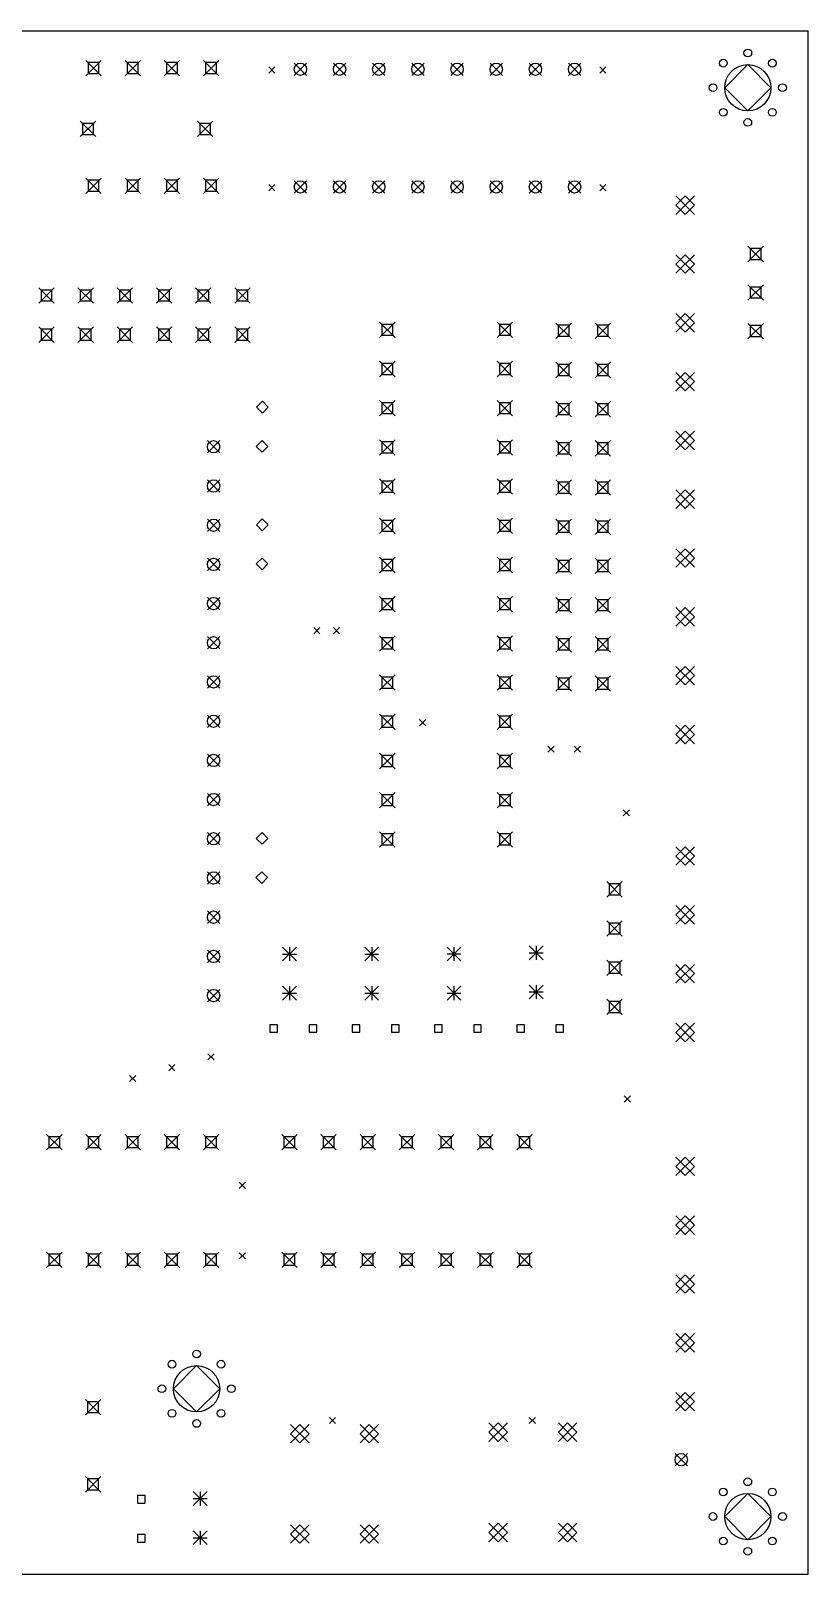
# Model space of a CAD drawing. Extents: x 97 to 200, y -195 to -40.
# Drawn here: x 149.6 to 200, y -139.8 to -39.8 of the extents above; entities that cross this region are included whole.
import ezdxf

# ---------------------------------------------------------------- set-up
doc = ezdxf.new("R2010")
doc.units = 0
doc.layers.add('BLACK', color=7, linetype='CONTINUOUS')

msp = doc.modelspace()

# ---------------------------------------------------------------- linework, layer by layer
at = {"layer": 'BLACK', "linetype": 'CONTINUOUS'}
for p, q in [((100, -39.75), (200, -39.75)), ((200, -139.75), (200, -39.75)), ((153.17, -41.664), (154.17, -42.664)), ((154.17, -41.664), (153.17, -42.664)), ((154.024, -41.8104), (153.316, -41.8104)), ((153.316, -41.8104), (153.316, -42.5176)), ((154.024, -42.5176), (154.024, -41.8104)), ((155.71, -41.664), (156.71, -42.664)), ((156.71, -41.664), (155.71, -42.664)), ((156.564, -41.8104), (155.856, -41.8104)), ((155.856, -41.8104), (155.856, -42.5176)), ((156.564, -42.5176), (156.564, -41.8104)), ((158.25, -41.664), (159.25, -42.664)), ((159.25, -41.664), (158.25, -42.664)), ((159.104, -41.8104), (158.396, -41.8104)), ((158.396, -41.8104), (158.396, -42.5176)), ((159.104, -42.5176), (159.104, -41.8104)), ((160.79, -41.664), (161.79, -42.664)), ((161.79, -41.664), (160.79, -42.664)), ((161.644, -41.8104), (160.936, -41.8104)), ((160.936, -41.8104), (160.936, -42.5176)), ((161.644, -42.5176), (161.644, -41.8104)), ((166.68, -41.84), (167.48, -42.64)), ((167.48, -41.84), (166.68, -42.64)), ((169.22, -41.84), (170.02, -42.64)), ((170.02, -41.84), (169.22, -42.64)), ((171.76, -41.84), (172.56, -42.64)), ((172.56, -41.84), (171.76, -42.64)), ((174.3, -41.84), (175.1, -42.64)), ((175.1, -41.84), (174.3, -42.64)), ((176.84, -41.84), (177.64, -42.64)), ((177.64, -41.84), (176.84, -42.64)), ((179.38, -41.84), (180.18, -42.64)), ((180.18, -41.84), (179.38, -42.64)), ((181.92, -41.84), (182.72, -42.64)), ((182.72, -41.84), (181.92, -42.64)), ((184.46, -41.84), (185.26, -42.64)), ((185.26, -41.84), (184.46, -42.64)), ((196.088, -41.934), (194.588, -43.434)), ((197.588, -43.434), (196.088, -41.934)), ((153.316, -42.5176), (154.024, -42.5176)), ((155.856, -42.5176), (156.564, -42.5176)), ((158.396, -42.5176), (159.104, -42.5176)), ((160.936, -42.5176), (161.644, -42.5176)), ((165.027, -42.091), (165.427, -42.491)), ((165.427, -42.091), (165.027, -42.491)), ((186.49, -42.091), (186.89, -42.491)), ((186.89, -42.091), (186.49, -42.491)), ((194.588, -43.434), (196.088, -44.934)), ((196.088, -44.934), (197.588, -43.434)), ((152.809, -45.601), (153.809, -46.601)), ((153.809, -45.601), (152.809, -46.601)), ((153.663, -45.7474), (152.955, -45.7474)), ((152.955, -45.7474), (152.955, -46.4546)), ((153.663, -46.4546), (153.663, -45.7474)), ((160.409, -45.601), (161.409, -46.601)), ((161.409, -45.601), (160.409, -46.601)), ((161.263, -45.7474), (160.555, -45.7474)), ((160.555, -45.7474), (160.555, -46.4546)), ((161.263, -46.4546), (161.263, -45.7474)), ((152.955, -46.4546), (153.663, -46.4546)), ((160.555, -46.4546), (161.263, -46.4546)), ((153.17, -49.284), (154.17, -50.284)), ((154.17, -49.284), (153.17, -50.284)), ((154.024, -49.4304), (153.316, -49.4304)), ((153.316, -49.4304), (153.316, -50.1376)), ((154.024, -50.1376), (154.024, -49.4304)), ((155.71, -49.284), (156.71, -50.284)), ((156.71, -49.284), (155.71, -50.284)), ((156.564, -49.4304), (155.856, -49.4304)), ((155.856, -49.4304), (155.856, -50.1376)), ((156.564, -50.1376), (156.564, -49.4304)), ((158.25, -49.284), (159.25, -50.284)), ((159.25, -49.284), (158.25, -50.284)), ((159.104, -49.4304), (158.396, -49.4304)), ((158.396, -49.4304), (158.396, -50.1376)), ((159.104, -50.1376), (159.104, -49.4304)), ((160.79, -49.284), (161.79, -50.284)), ((161.79, -49.284), (160.79, -50.284)), ((161.644, -49.4304), (160.936, -49.4304)), ((160.936, -49.4304), (160.936, -50.1376)), ((161.644, -50.1376), (161.644, -49.4304)), ((165.027, -49.711), (165.427, -50.111)), ((165.427, -49.711), (165.027, -50.111)), ((166.68, -49.46), (167.48, -50.26)), ((167.48, -49.46), (166.68, -50.26)), ((169.22, -49.46), (170.02, -50.26)), ((170.02, -49.46), (169.22, -50.26)), ((171.76, -49.46), (172.56, -50.26)), ((172.56, -49.46), (171.76, -50.26)), ((174.3, -49.46), (175.1, -50.26)), ((175.1, -49.46), (174.3, -50.26)), ((176.84, -49.46), (177.64, -50.26)), ((177.64, -49.46), (176.84, -50.26)), ((179.38, -49.46), (180.18, -50.26)), ((180.18, -49.46), (179.38, -50.26)), ((181.92, -49.46), (182.72, -50.26)), ((182.72, -49.46), (181.92, -50.26)), ((184.46, -49.46), (185.26, -50.26)), ((185.26, -49.46), (184.46, -50.26)), ((186.49, -49.711), (186.89, -50.111)), ((186.89, -49.711), (186.49, -50.111)), ((153.316, -50.1376), (154.024, -50.1376)), ((155.856, -50.1376), (156.564, -50.1376)), ((158.396, -50.1376), (159.104, -50.1376)), ((160.936, -50.1376), (161.644, -50.1376)), ((191.424, -50.45), (192.624, -51.65)), ((192.624, -50.45), (191.424, -51.65)), ((192.024, -50.45), (191.424, -51.05)), ((192.624, -51.05), (192.024, -50.45)), ((191.424, -51.05), (192.024, -51.65)), ((192.024, -51.65), (192.624, -51.05)), ((196.096, -53.7055), (197.096, -54.7055)), ((197.096, -53.7055), (196.096, -54.7055)), ((196.95, -53.8519), (196.242, -53.8519)), ((196.242, -53.8519), (196.242, -54.5591)), ((196.95, -54.5591), (196.95, -53.8519)), ((191.424, -54.26), (192.624, -55.46)), ((192.624, -54.26), (191.424, -55.46)), ((192.024, -54.26), (191.424, -54.86)), ((191.424, -54.86), (192.024, -55.46)), ((192.624, -54.86), (192.024, -54.26)), ((192.024, -55.46), (192.624, -54.86)), ((196.242, -54.5591), (196.95, -54.5591)), ((150.122, -56.396), (151.122, -57.396)), ((151.122, -56.396), (150.122, -57.396)), ((150.976, -56.5424), (150.268, -56.5424)), ((150.268, -56.5424), (150.268, -57.2496)), ((150.976, -57.2496), (150.976, -56.5424)), ((152.662, -56.396), (153.662, -57.396)), ((153.662, -56.396), (152.662, -57.396)), ((153.516, -56.5424), (152.808, -56.5424)), ((152.808, -56.5424), (152.808, -57.2496)), ((153.516, -57.2496), (153.516, -56.5424)), ((155.202, -56.396), (156.202, -57.396)), ((156.202, -56.396), (155.202, -57.396)), ((156.056, -56.5424), (155.348, -56.5424)), ((155.348, -56.5424), (155.348, -57.2496)), ((156.056, -57.2496), (156.056, -56.5424)), ((157.742, -56.396), (158.742, -57.396)), ((158.742, -56.396), (157.742, -57.396)), ((158.596, -56.5424), (157.888, -56.5424)), ((157.888, -56.5424), (157.888, -57.2496)), ((158.596, -57.2496), (158.596, -56.5424)), ((160.282, -56.396), (161.282, -57.396)), ((161.282, -56.396), (160.282, -57.396)), ((161.136, -56.5424), (160.428, -56.5424)), ((160.428, -56.5424), (160.428, -57.2496)), ((161.136, -57.2496), (161.136, -56.5424)), ((162.822, -56.396), (163.822, -57.396)), ((163.822, -56.396), (162.822, -57.396)), ((163.676, -56.5424), (162.968, -56.5424)), ((162.968, -56.5424), (162.968, -57.2496)), ((163.676, -57.2496), (163.676, -56.5424)), ((196.096, -56.2055), (197.096, -57.2055)), ((197.096, -56.2055), (196.096, -57.2055)), ((196.95, -56.3519), (196.242, -56.3519)), ((196.242, -56.3519), (196.242, -57.0591)), ((196.95, -57.0591), (196.95, -56.3519)), ((150.268, -57.2496), (150.976, -57.2496)), ((152.808, -57.2496), (153.516, -57.2496)), ((155.348, -57.2496), (156.056, -57.2496)), ((157.888, -57.2496), (158.596, -57.2496)), ((160.428, -57.2496), (161.136, -57.2496)), ((162.968, -57.2496), (163.676, -57.2496)), ((196.242, -57.0591), (196.95, -57.0591)), ((150.122, -58.936), (151.122, -59.936)), ((151.122, -58.936), (150.122, -59.936)), ((152.662, -58.936), (153.662, -59.936)), ((153.662, -58.936), (152.662, -59.936)), ((155.202, -58.936), (156.202, -59.936)), ((156.202, -58.936), (155.202, -59.936)), ((157.742, -58.936), (158.742, -59.936)), ((158.742, -58.936), (157.742, -59.936)), ((160.282, -58.936), (161.282, -59.936)), ((161.282, -58.936), (160.282, -59.936)), ((162.822, -58.936), (163.822, -59.936)), ((163.822, -58.936), (162.822, -59.936)), ((172.22, -58.62), (173.22, -59.62)), ((173.22, -58.62), (172.22, -59.62)), ((173.074, -58.7664), (172.366, -58.7664)), ((172.366, -58.7664), (172.366, -59.4736)), ((173.074, -59.4736), (173.074, -58.7664)), ((179.84, -58.62), (180.84, -59.62)), ((180.84, -58.62), (179.84, -59.62)), ((180.694, -58.7664), (179.986, -58.7664)), ((179.986, -58.7664), (179.986, -59.4736)), ((180.694, -59.4736), (180.694, -58.7664)), ((183.65, -58.682), (184.65, -59.682)), ((184.65, -58.682), (183.65, -59.682)), ((184.504, -58.8284), (183.796, -58.8284)), ((183.796, -58.8284), (183.796, -59.5356)), ((184.504, -59.5356), (184.504, -58.8284)), ((186.19, -58.682), (187.19, -59.682)), ((187.19, -58.682), (186.19, -59.682)), ((187.044, -58.8284), (186.336, -58.8284)), ((186.336, -58.8284), (186.336, -59.5356)), ((187.044, -59.5356), (187.044, -58.8284)), ((191.424, -58.07), (192.624, -59.27)), ((192.624, -58.07), (191.424, -59.27)), ((192.024, -58.07), (191.424, -58.67)), ((191.424, -58.67), (192.024, -59.27)), ((192.624, -58.67), (192.024, -58.07)), ((192.024, -59.27), (192.624, -58.67)), ((196.096, -58.7055), (197.096, -59.7055)), ((197.096, -58.7055), (196.096, -59.7055)), ((196.95, -58.8519), (196.242, -58.8519)), ((196.242, -58.8519), (196.242, -59.5591)), ((196.95, -59.5591), (196.95, -58.8519)), ((150.976, -59.0824), (150.268, -59.0824)), ((150.268, -59.0824), (150.268, -59.7896)), ((150.268, -59.7896), (150.976, -59.7896)), ((150.976, -59.7896), (150.976, -59.0824)), ((153.516, -59.0824), (152.808, -59.0824)), ((152.808, -59.0824), (152.808, -59.7896)), ((152.808, -59.7896), (153.516, -59.7896)), ((153.516, -59.7896), (153.516, -59.0824)), ((156.056, -59.0824), (155.348, -59.0824)), ((155.348, -59.0824), (155.348, -59.7896)), ((155.348, -59.7896), (156.056, -59.7896)), ((156.056, -59.7896), (156.056, -59.0824)), ((158.596, -59.0824), (157.888, -59.0824)), ((157.888, -59.0824), (157.888, -59.7896)), ((157.888, -59.7896), (158.596, -59.7896)), ((158.596, -59.7896), (158.596, -59.0824)), ((161.136, -59.0824), (160.428, -59.0824)), ((160.428, -59.0824), (160.428, -59.7896)), ((160.428, -59.7896), (161.136, -59.7896)), ((161.136, -59.7896), (161.136, -59.0824)), ((163.676, -59.0824), (162.968, -59.0824)), ((162.968, -59.0824), (162.968, -59.7896)), ((162.968, -59.7896), (163.676, -59.7896)), ((163.676, -59.7896), (163.676, -59.0824)), ((172.366, -59.4736), (173.074, -59.4736)), ((179.986, -59.4736), (180.694, -59.4736)), ((183.796, -59.5356), (184.504, -59.5356)), ((186.336, -59.5356), (187.044, -59.5356)), ((196.242, -59.5591), (196.95, -59.5591)), ((172.22, -61.16), (173.22, -62.16)), ((173.22, -61.16), (172.22, -62.16)), ((173.074, -61.3064), (172.366, -61.3064)), ((172.366, -61.3064), (172.366, -62.0136)), ((173.074, -62.0136), (173.074, -61.3064)), ((179.84, -61.16), (180.84, -62.16)), ((180.84, -61.16), (179.84, -62.16)), ((180.694, -61.3064), (179.986, -61.3064)), ((179.986, -61.3064), (179.986, -62.0136)), ((180.694, -62.0136), (180.694, -61.3064)), ((183.65, -61.222), (184.65, -62.222)), ((184.65, -61.222), (183.65, -62.222)), ((184.504, -61.3684), (183.796, -61.3684)), ((183.796, -61.3684), (183.796, -62.0756)), ((184.504, -62.0756), (184.504, -61.3684)), ((186.19, -61.222), (187.19, -62.222)), ((187.19, -61.222), (186.19, -62.222)), ((187.044, -61.3684), (186.336, -61.3684)), ((186.336, -61.3684), (186.336, -62.0756)), ((187.044, -62.0756), (187.044, -61.3684)), ((191.424, -61.88), (192.624, -63.08)), ((192.624, -61.88), (191.424, -63.08)), ((192.024, -61.88), (191.424, -62.48)), ((192.624, -62.48), (192.024, -61.88)), ((172.366, -62.0136), (173.074, -62.0136)), ((179.986, -62.0136), (180.694, -62.0136)), ((183.796, -62.0756), (184.504, -62.0756)), ((186.336, -62.0756), (187.044, -62.0756)), ((191.424, -62.48), (192.024, -63.08)), ((192.024, -63.08), (192.624, -62.48)), ((164.617, -63.754), (164.236, -64.135)), ((164.998, -64.135), (164.617, -63.754)), ((172.22, -63.7), (173.22, -64.7)), ((173.22, -63.7), (172.22, -64.7)), ((173.074, -63.8464), (172.366, -63.8464)), ((172.366, -63.8464), (172.366, -64.5536)), ((173.074, -64.5536), (173.074, -63.8464)), ((179.84, -63.7), (180.84, -64.7)), ((180.84, -63.7), (179.84, -64.7)), ((180.694, -63.8464), (179.986, -63.8464)), ((179.986, -63.8464), (179.986, -64.5536)), ((180.694, -64.5536), (180.694, -63.8464)), ((183.65, -63.762), (184.65, -64.762)), ((184.65, -63.762), (183.65, -64.762)), ((184.504, -63.9084), (183.796, -63.9084)), ((183.796, -63.9084), (183.796, -64.6156)), ((184.504, -64.6156), (184.504, -63.9084)), ((186.19, -63.762), (187.19, -64.762)), ((187.19, -63.762), (186.19, -64.762)), ((187.044, -63.9084), (186.336, -63.9084)), ((186.336, -63.9084), (186.336, -64.6156)), ((187.044, -64.6156), (187.044, -63.9084)), ((164.236, -64.135), (164.617, -64.516)), ((164.617, -64.516), (164.998, -64.135)), ((172.366, -64.5536), (173.074, -64.5536)), ((179.986, -64.5536), (180.694, -64.5536)), ((183.796, -64.6156), (184.504, -64.6156)), ((186.336, -64.6156), (187.044, -64.6156)), ((191.424, -65.69), (192.624, -66.89)), ((192.624, -65.69), (191.424, -66.89)), ((192.024, -65.69), (191.424, -66.29)), ((192.624, -66.29), (192.024, -65.69)), ((161.055, -66.3004), (161.855, -67.1004)), ((161.855, -66.3004), (161.055, -67.1004)), ((164.597, -66.294), (164.216, -66.675)), ((164.216, -66.675), (164.597, -67.056)), ((164.978, -66.675), (164.597, -66.294)), ((164.597, -67.056), (164.978, -66.675)), ((172.22, -66.24), (173.22, -67.24)), ((173.22, -66.24), (172.22, -67.24)), ((173.074, -66.3864), (172.366, -66.3864)), ((172.366, -66.3864), (172.366, -67.0936)), ((173.074, -67.0936), (173.074, -66.3864)), ((179.84, -66.24), (180.84, -67.24)), ((180.84, -66.24), (179.84, -67.24)), ((180.694, -66.3864), (179.986, -66.3864)), ((179.986, -66.3864), (179.986, -67.0936)), ((180.694, -67.0936), (180.694, -66.3864)), ((183.65, -66.302), (184.65, -67.302)), ((184.65, -66.302), (183.65, -67.302)), ((184.504, -66.4484), (183.796, -66.4484)), ((183.796, -66.4484), (183.796, -67.1556)), ((184.504, -67.1556), (184.504, -66.4484)), ((186.19, -66.302), (187.19, -67.302)), ((187.19, -66.302), (186.19, -67.302)), ((187.044, -66.4484), (186.336, -66.4484)), ((186.336, -66.4484), (186.336, -67.1556)), ((187.044, -67.1556), (187.044, -66.4484)), ((191.424, -66.29), (192.024, -66.89)), ((192.024, -66.89), (192.624, -66.29)), ((172.366, -67.0936), (173.074, -67.0936)), ((179.986, -67.0936), (180.694, -67.0936)), ((183.796, -67.1556), (184.504, -67.1556)), ((186.336, -67.1556), (187.044, -67.1556)), ((161.055, -68.8404), (161.855, -69.6404)), ((161.855, -68.8404), (161.055, -69.6404)), ((172.22, -68.78), (173.22, -69.78)), ((173.22, -68.78), (172.22, -69.78)), ((173.074, -68.9264), (172.366, -68.9264)), ((172.366, -68.9264), (172.366, -69.6336)), ((173.074, -69.6336), (173.074, -68.9264)), ((179.84, -68.78), (180.84, -69.78)), ((180.84, -68.78), (179.84, -69.78)), ((180.694, -68.9264), (179.986, -68.9264)), ((179.986, -68.9264), (179.986, -69.6336)), ((180.694, -69.6336), (180.694, -68.9264)), ((183.65, -68.842), (184.65, -69.842)), ((184.65, -68.842), (183.65, -69.842)), ((184.504, -68.9884), (183.796, -68.9884)), ((183.796, -68.9884), (183.796, -69.6956)), ((184.504, -69.6956), (184.504, -68.9884)), ((186.19, -68.842), (187.19, -69.842)), ((187.19, -68.842), (186.19, -69.842)), ((187.044, -68.9884), (186.336, -68.9884)), ((186.336, -68.9884), (186.336, -69.6956)), ((187.044, -69.6956), (187.044, -68.9884)), ((172.366, -69.6336), (173.074, -69.6336)), ((179.986, -69.6336), (180.694, -69.6336)), ((183.796, -69.6956), (184.504, -69.6956)), ((186.336, -69.6956), (187.044, -69.6956)), ((191.424, -69.5), (192.624, -70.7)), ((192.624, -69.5), (191.424, -70.7)), ((192.024, -69.5), (191.424, -70.1)), ((192.624, -70.1), (192.024, -69.5)), ((191.424, -70.1), (192.024, -70.7)), ((192.024, -70.7), (192.624, -70.1)), ((161.055, -71.3804), (161.855, -72.1804)), ((161.855, -71.3804), (161.055, -72.1804)), ((164.612, -71.374), (164.231, -71.755)), ((164.231, -71.755), (164.612, -72.136)), ((164.993, -71.755), (164.612, -71.374)), ((164.612, -72.136), (164.993, -71.755)), ((172.22, -71.32), (173.22, -72.32)), ((173.22, -71.32), (172.22, -72.32)), ((173.074, -71.4664), (172.366, -71.4664)), ((172.366, -71.4664), (172.366, -72.1736)), ((173.074, -72.1736), (173.074, -71.4664)), ((179.84, -71.32), (180.84, -72.32)), ((180.84, -71.32), (179.84, -72.32)), ((180.694, -71.4664), (179.986, -71.4664)), ((179.986, -71.4664), (179.986, -72.1736)), ((180.694, -72.1736), (180.694, -71.4664)), ((183.65, -71.382), (184.65, -72.382)), ((184.65, -71.382), (183.65, -72.382)), ((184.504, -71.5284), (183.796, -71.5284)), ((183.796, -71.5284), (183.796, -72.2356)), ((184.504, -72.2356), (184.504, -71.5284)), ((186.19, -71.382), (187.19, -72.382)), ((187.19, -71.382), (186.19, -72.382)), ((187.044, -71.5284), (186.336, -71.5284)), ((186.336, -71.5284), (186.336, -72.2356)), ((187.044, -72.2356), (187.044, -71.5284)), ((172.366, -72.1736), (173.074, -72.1736)), ((179.986, -72.1736), (180.694, -72.1736)), ((183.796, -72.2356), (184.504, -72.2356)), ((186.336, -72.2356), (187.044, -72.2356)), ((161.055, -73.9204), (161.855, -74.7204)), ((161.855, -73.9204), (161.055, -74.7204)), ((164.592, -73.914), (164.211, -74.295)), ((164.973, -74.295), (164.592, -73.914)), ((172.22, -73.86), (173.22, -74.86)), ((173.22, -73.86), (172.22, -74.86)), ((179.84, -73.86), (180.84, -74.86)), ((180.84, -73.86), (179.84, -74.86)), ((183.65, -73.922), (184.65, -74.922)), ((184.65, -73.922), (183.65, -74.922)), ((186.19, -73.922), (187.19, -74.922)), ((187.19, -73.922), (186.19, -74.922)), ((191.424, -73.31), (192.624, -74.51)), ((192.624, -73.31), (191.424, -74.51)), ((192.024, -73.31), (191.424, -73.91)), ((191.424, -73.91), (192.024, -74.51)), ((192.624, -73.91), (192.024, -73.31)), ((192.024, -74.51), (192.624, -73.91)), ((164.211, -74.295), (164.592, -74.676)), ((164.592, -74.676), (164.973, -74.295)), ((173.074, -74.0064), (172.366, -74.0064)), ((172.366, -74.0064), (172.366, -74.7136)), ((172.366, -74.7136), (173.074, -74.7136)), ((173.074, -74.7136), (173.074, -74.0064)), ((180.694, -74.0064), (179.986, -74.0064)), ((179.986, -74.0064), (179.986, -74.7136)), ((179.986, -74.7136), (180.694, -74.7136)), ((180.694, -74.7136), (180.694, -74.0064)), ((184.504, -74.0684), (183.796, -74.0684)), ((183.796, -74.0684), (183.796, -74.7756)), ((183.796, -74.7756), (184.504, -74.7756)), ((184.504, -74.7756), (184.504, -74.0684)), ((187.044, -74.0684), (186.336, -74.0684)), ((186.336, -74.0684), (186.336, -74.7756)), ((186.336, -74.7756), (187.044, -74.7756)), ((187.044, -74.7756), (187.044, -74.0684)), ((161.055, -76.4604), (161.855, -77.2604)), ((161.855, -76.4604), (161.055, -77.2604)), ((172.22, -76.4), (173.22, -77.4)), ((173.22, -76.4), (172.22, -77.4)), ((173.074, -76.5464), (172.366, -76.5464)), ((172.366, -76.5464), (172.366, -77.2536)), ((173.074, -77.2536), (173.074, -76.5464)), ((179.84, -76.4), (180.84, -77.4)), ((180.84, -76.4), (179.84, -77.4)), ((180.694, -76.5464), (179.986, -76.5464)), ((179.986, -76.5464), (179.986, -77.2536)), ((180.694, -77.2536), (180.694, -76.5464)), ((183.65, -76.462), (184.65, -77.462)), ((184.65, -76.462), (183.65, -77.462)), ((184.504, -76.6084), (183.796, -76.6084)), ((183.796, -76.6084), (183.796, -77.3156)), ((184.504, -77.3156), (184.504, -76.6084)), ((186.19, -76.462), (187.19, -77.462)), ((187.19, -76.462), (186.19, -77.462)), ((187.044, -76.6084), (186.336, -76.6084)), ((186.336, -76.6084), (186.336, -77.3156)), ((187.044, -77.3156), (187.044, -76.6084)), ((172.366, -77.2536), (173.074, -77.2536)), ((179.986, -77.2536), (180.694, -77.2536)), ((183.796, -77.3156), (184.504, -77.3156)), ((186.336, -77.3156), (187.044, -77.3156)), ((191.424, -77.12), (192.624, -78.32)), ((192.624, -77.12), (191.424, -78.32)), ((192.024, -77.12), (191.424, -77.72)), ((191.424, -77.72), (192.024, -78.32)), ((192.624, -77.72), (192.024, -77.12)), ((192.024, -78.32), (192.624, -77.72)), ((167.948, -78.413), (168.348, -78.813)), ((168.348, -78.413), (167.948, -78.813)), ((169.218, -78.413), (169.618, -78.813)), ((169.618, -78.413), (169.218, -78.813)), ((172.22, -78.94), (173.22, -79.94)), ((173.22, -78.94), (172.22, -79.94)), ((179.84, -78.94), (180.84, -79.94)), ((180.84, -78.94), (179.84, -79.94)), ((161.055, -79.0004), (161.855, -79.8004)), ((161.855, -79.0004), (161.055, -79.8004)), ((173.074, -79.0864), (172.366, -79.0864)), ((172.366, -79.0864), (172.366, -79.7936)), ((172.366, -79.7936), (173.074, -79.7936)), ((173.074, -79.7936), (173.074, -79.0864)), ((180.694, -79.0864), (179.986, -79.0864)), ((179.986, -79.0864), (179.986, -79.7936)), ((179.986, -79.7936), (180.694, -79.7936)), ((180.694, -79.7936), (180.694, -79.0864)), ((183.65, -79.002), (184.65, -80.002)), ((184.65, -79.002), (183.65, -80.002)), ((184.504, -79.1484), (183.796, -79.1484)), ((183.796, -79.1484), (183.796, -79.8556)), ((183.796, -79.8556), (184.504, -79.8556)), ((184.504, -79.8556), (184.504, -79.1484)), ((186.19, -79.002), (187.19, -80.002)), ((187.19, -79.002), (186.19, -80.002)), ((187.044, -79.1484), (186.336, -79.1484)), ((186.336, -79.1484), (186.336, -79.8556)), ((186.336, -79.8556), (187.044, -79.8556)), ((187.044, -79.8556), (187.044, -79.1484)), ((191.424, -80.93), (192.624, -82.13)), ((192.624, -80.93), (191.424, -82.13)), ((192.024, -80.93), (191.424, -81.53)), ((192.624, -81.53), (192.024, -80.93)), ((161.055, -81.5404), (161.855, -82.3404)), ((161.855, -81.5404), (161.055, -82.3404)), ((172.22, -81.48), (173.22, -82.48)), ((173.22, -81.48), (172.22, -82.48)), ((173.074, -81.6264), (172.366, -81.6264)), ((172.366, -81.6264), (172.366, -82.3336)), ((173.074, -82.3336), (173.074, -81.6264)), ((179.84, -81.48), (180.84, -82.48)), ((180.84, -81.48), (179.84, -82.48)), ((180.694, -81.6264), (179.986, -81.6264)), ((179.986, -81.6264), (179.986, -82.3336)), ((180.694, -82.3336), (180.694, -81.6264)), ((183.65, -81.542), (184.65, -82.542)), ((184.65, -81.542), (183.65, -82.542)), ((184.504, -81.6884), (183.796, -81.6884)), ((183.796, -81.6884), (183.796, -82.3956)), ((184.504, -82.3956), (184.504, -81.6884)), ((186.19, -81.542), (187.19, -82.542)), ((187.19, -81.542), (186.19, -82.542)), ((187.044, -81.6884), (186.336, -81.6884)), ((186.336, -81.6884), (186.336, -82.3956)), ((187.044, -82.3956), (187.044, -81.6884)), ((191.424, -81.53), (192.024, -82.13)), ((192.024, -82.13), (192.624, -81.53)), ((172.366, -82.3336), (173.074, -82.3336)), ((179.986, -82.3336), (180.694, -82.3336)), ((183.796, -82.3956), (184.504, -82.3956)), ((186.336, -82.3956), (187.044, -82.3956)), ((161.055, -84.0804), (161.855, -84.8804)), ((161.855, -84.0804), (161.055, -84.8804)), ((172.22, -84.02), (173.22, -85.02)), ((173.22, -84.02), (172.22, -85.02)), ((173.074, -84.1664), (172.366, -84.1664)), ((172.366, -84.1664), (172.366, -84.8736)), ((172.366, -84.8736), (173.074, -84.8736)), ((173.074, -84.8736), (173.074, -84.1664)), ((174.806, -84.382), (175.206, -84.782)), ((175.206, -84.382), (174.806, -84.782)), ((179.84, -84.02), (180.84, -85.02)), ((180.84, -84.02), (179.84, -85.02)), ((180.694, -84.1664), (179.986, -84.1664)), ((179.986, -84.1664), (179.986, -84.8736)), ((179.986, -84.8736), (180.694, -84.8736)), ((180.694, -84.8736), (180.694, -84.1664)), ((191.424, -84.74), (192.624, -85.94)), ((192.624, -84.74), (191.424, -85.94)), ((192.024, -84.74), (191.424, -85.34)), ((192.624, -85.34), (192.024, -84.74)), ((191.424, -85.34), (192.024, -85.94)), ((192.024, -85.94), (192.624, -85.34)), ((161.055, -86.6204), (161.855, -87.4204)), ((161.855, -86.6204), (161.055, -87.4204)), ((172.22, -86.56), (173.22, -87.56)), ((173.22, -86.56), (172.22, -87.56)), ((173.074, -86.7064), (172.366, -86.7064)), ((172.366, -86.7064), (172.366, -87.4136)), ((173.074, -87.4136), (173.074, -86.7064)), ((179.84, -86.56), (180.84, -87.56)), ((180.84, -86.56), (179.84, -87.56)), ((180.694, -86.7064), (179.986, -86.7064)), ((179.986, -86.7064), (179.986, -87.4136)), ((180.694, -87.4136), (180.694, -86.7064)), ((183.124, -86.0965), (183.524, -86.4965)), ((183.524, -86.0965), (183.124, -86.4965)), ((184.839, -86.0965), (185.239, -86.4965)), ((185.239, -86.0965), (184.839, -86.4965)), ((172.366, -87.4136), (173.074, -87.4136)), ((179.986, -87.4136), (180.694, -87.4136)), ((161.055, -89.1604), (161.855, -89.9604)), ((161.855, -89.1604), (161.055, -89.9604)), ((172.22, -89.1), (173.22, -90.1)), ((173.22, -89.1), (172.22, -90.1)), ((173.074, -89.2464), (172.366, -89.2464)), ((172.366, -89.2464), (172.366, -89.9536)), ((172.366, -89.9536), (173.074, -89.9536)), ((173.074, -89.9536), (173.074, -89.2464)), ((179.84, -89.1), (180.84, -90.1)), ((180.84, -89.1), (179.84, -90.1)), ((180.694, -89.2464), (179.986, -89.2464)), ((179.986, -89.2464), (179.986, -89.9536)), ((179.986, -89.9536), (180.694, -89.9536)), ((180.694, -89.9536), (180.694, -89.2464)), ((188.014, -90.224), (188.414, -90.624)), ((188.414, -90.224), (188.014, -90.624)), ((161.055, -91.7004), (161.855, -92.5004)), ((161.855, -91.7004), (161.055, -92.5004)), ((164.592, -91.694), (164.211, -92.075)), ((164.973, -92.075), (164.592, -91.694)), ((172.22, -91.64), (173.22, -92.64)), ((173.22, -91.64), (172.22, -92.64)), ((173.074, -91.7864), (172.366, -91.7864)), ((172.366, -91.7864), (172.366, -92.4936)), ((173.074, -92.4936), (173.074, -91.7864)), ((179.84, -91.64), (180.84, -92.64)), ((180.84, -91.64), (179.84, -92.64)), ((180.694, -91.7864), (179.986, -91.7864)), ((179.986, -91.7864), (179.986, -92.4936)), ((180.694, -92.4936), (180.694, -91.7864)), ((164.211, -92.075), (164.592, -92.456)), ((164.592, -92.456), (164.973, -92.075)), ((172.366, -92.4936), (173.074, -92.4936)), ((179.986, -92.4936), (180.694, -92.4936)), ((191.424, -92.618), (192.624, -93.818)), ((192.624, -92.618), (191.424, -93.818)), ((192.024, -92.618), (191.424, -93.218)), ((192.624, -93.218), (192.024, -92.618)), ((191.424, -93.218), (192.024, -93.818)), ((192.024, -93.818), (192.624, -93.218)), ((161.055, -94.2404), (161.855, -95.0404)), ((161.855, -94.2404), (161.055, -95.0404)), ((164.572, -94.234), (164.191, -94.615)), ((164.191, -94.615), (164.572, -94.996)), ((164.953, -94.615), (164.572, -94.234)), ((164.572, -94.996), (164.953, -94.615)), ((186.952, -94.877), (187.952, -95.877)), ((187.952, -94.877), (186.952, -95.877)), ((187.806, -95.0234), (187.098, -95.0234)), ((187.098, -95.0234), (187.098, -95.7306)), ((187.098, -95.7306), (187.806, -95.7306)), ((187.806, -95.7306), (187.806, -95.0234)), ((161.055, -96.7804), (161.855, -97.5804)), ((161.855, -96.7804), (161.055, -97.5804)), ((191.424, -96.428), (192.624, -97.628)), ((192.624, -96.428), (191.424, -97.628)), ((192.024, -96.428), (191.424, -97.028)), ((192.624, -97.028), (192.024, -96.428)), ((186.952, -97.417), (187.952, -98.417)), ((187.952, -97.417), (186.952, -98.417)), ((187.806, -97.5634), (187.098, -97.5634)), ((187.098, -97.5634), (187.098, -98.2706)), ((187.806, -98.2706), (187.806, -97.5634)), ((191.424, -97.028), (192.024, -97.628)), ((192.024, -97.628), (192.624, -97.028)), ((187.098, -98.2706), (187.806, -98.2706)), ((161.055, -99.3204), (161.855, -100.12)), ((161.855, -99.3204), (161.055, -100.12)), ((165.92, -99.118), (166.82, -100.018)), ((166.82, -99.118), (165.92, -100.018)), ((165.92, -99.568), (166.82, -99.568)), ((166.37, -99.118), (166.37, -100.018)), ((171.254, -99.118), (172.154, -100.018)), ((172.154, -99.118), (171.254, -100.018)), ((171.254, -99.568), (172.154, -99.568)), ((171.704, -99.118), (171.704, -100.018)), ((176.588, -99.116), (177.488, -100.016)), ((177.488, -99.116), (176.588, -100.016)), ((176.588, -99.566), (177.488, -99.566)), ((177.038, -99.116), (177.038, -100.016)), ((181.922, -99.036), (182.822, -99.936)), ((182.822, -99.036), (181.922, -99.936)), ((181.922, -99.486), (182.822, -99.486)), ((182.372, -99.036), (182.372, -99.936)), ((186.952, -99.957), (187.952, -100.957)), ((187.952, -99.957), (186.952, -100.957)), ((187.806, -100.103), (187.098, -100.103)), ((187.098, -100.103), (187.098, -100.811)), ((187.098, -100.811), (187.806, -100.811)), ((187.806, -100.811), (187.806, -100.103)), ((191.424, -100.238), (192.624, -101.438)), ((192.624, -100.238), (191.424, -101.438)), ((192.024, -100.238), (191.424, -100.838)), ((191.424, -100.838), (192.024, -101.438)), ((192.624, -100.838), (192.024, -100.238)), ((192.024, -101.438), (192.624, -100.838)), ((161.055, -101.86), (161.855, -102.66)), ((161.855, -101.86), (161.055, -102.66)), ((165.92, -101.658), (166.82, -102.558)), ((166.82, -101.658), (165.92, -102.558)), ((166.37, -101.658), (166.37, -102.558)), ((171.254, -101.658), (172.154, -102.558)), ((172.154, -101.658), (171.254, -102.558)), ((171.704, -101.658), (171.704, -102.558)), ((176.588, -101.656), (177.488, -102.556)), ((177.488, -101.656), (176.588, -102.556)), ((177.038, -101.656), (177.038, -102.556)), ((181.922, -101.576), (182.822, -102.476)), ((182.822, -101.576), (181.922, -102.476)), ((182.372, -101.576), (182.372, -102.476)), ((165.92, -102.108), (166.82, -102.108)), ((171.254, -102.108), (172.154, -102.108)), ((176.588, -102.106), (177.488, -102.106)), ((181.922, -102.026), (182.822, -102.026)), ((186.952, -102.497), (187.952, -103.497)), ((187.952, -102.497), (186.952, -103.497)), ((187.806, -102.643), (187.098, -102.643)), ((187.098, -102.643), (187.098, -103.351)), ((187.806, -103.351), (187.806, -102.643)), ((187.098, -103.351), (187.806, -103.351)), ((165.601, -104.147), (165.107, -104.147)), ((165.107, -104.147), (165.107, -104.641)), ((165.107, -104.641), (165.601, -104.641)), ((165.601, -104.641), (165.601, -104.147)), ((168.141, -104.147), (167.647, -104.147)), ((167.647, -104.147), (167.647, -104.641)), ((167.647, -104.641), (168.141, -104.641)), ((168.141, -104.641), (168.141, -104.147)), ((170.935, -104.147), (170.441, -104.147)), ((170.441, -104.147), (170.441, -104.641)), ((170.441, -104.641), (170.935, -104.641)), ((170.935, -104.641), (170.935, -104.147)), ((173.475, -104.147), (172.981, -104.147)), ((172.981, -104.147), (172.981, -104.641)), ((172.981, -104.641), (173.475, -104.641)), ((173.475, -104.641), (173.475, -104.147)), ((176.269, -104.147), (175.775, -104.147)), ((175.775, -104.147), (175.775, -104.641)), ((175.775, -104.641), (176.269, -104.641)), ((176.269, -104.641), (176.269, -104.147)), ((178.809, -104.147), (178.315, -104.147)), ((178.315, -104.147), (178.315, -104.641)), ((178.315, -104.641), (178.809, -104.641)), ((178.809, -104.641), (178.809, -104.147)), ((181.603, -104.147), (181.109, -104.147)), ((181.109, -104.147), (181.109, -104.641)), ((181.109, -104.641), (181.603, -104.641)), ((181.603, -104.641), (181.603, -104.147)), ((184.143, -104.147), (183.649, -104.147)), ((183.649, -104.147), (183.649, -104.641)), ((183.649, -104.641), (184.143, -104.641)), ((184.143, -104.641), (184.143, -104.147)), ((191.424, -104.048), (192.624, -105.248)), ((192.624, -104.048), (191.424, -105.248)), ((192.024, -104.048), (191.424, -104.648)), ((191.424, -104.648), (192.024, -105.248)), ((192.624, -104.648), (192.024, -104.048)), ((192.024, -105.248), (192.624, -104.648)), ((158.55, -106.734), (158.95, -107.134)), ((158.95, -106.734), (158.55, -107.134)), ((161.09, -106.035), (161.49, -106.435)), ((161.49, -106.035), (161.09, -106.435)), ((156.01, -107.432), (156.41, -107.832)), ((156.41, -107.432), (156.01, -107.832)), ((188.077, -108.766), (188.477, -109.166)), ((188.477, -108.766), (188.077, -109.166)), ((150.63, -111.26), (151.63, -112.26)), ((151.63, -111.26), (150.63, -112.26)), ((151.484, -111.406), (150.776, -111.406)), ((150.776, -111.406), (150.776, -112.114)), ((151.484, -112.114), (151.484, -111.406)), ((153.17, -111.26), (154.17, -112.26)), ((154.17, -111.26), (153.17, -112.26)), ((154.024, -111.406), (153.316, -111.406)), ((153.316, -111.406), (153.316, -112.114)), ((154.024, -112.114), (154.024, -111.406)), ((155.71, -111.26), (156.71, -112.26)), ((156.71, -111.26), (155.71, -112.26)), ((156.564, -111.406), (155.856, -111.406)), ((155.856, -111.406), (155.856, -112.114)), ((156.564, -112.114), (156.564, -111.406)), ((158.25, -111.26), (159.25, -112.26)), ((159.25, -111.26), (158.25, -112.26)), ((159.104, -111.406), (158.396, -111.406)), ((158.396, -111.406), (158.396, -112.114)), ((159.104, -112.114), (159.104, -111.406)), ((160.79, -111.26), (161.79, -112.26)), ((161.79, -111.26), (160.79, -112.26)), ((161.644, -111.406), (160.936, -111.406)), ((160.936, -111.406), (160.936, -112.114)), ((161.644, -112.114), (161.644, -111.406)), ((165.87, -111.26), (166.87, -112.26)), ((166.87, -111.26), (165.87, -112.26)), ((166.724, -111.406), (166.016, -111.406)), ((166.016, -111.406), (166.016, -112.114)), ((166.724, -112.114), (166.724, -111.406)), ((168.41, -111.26), (169.41, -112.26)), ((169.41, -111.26), (168.41, -112.26)), ((169.264, -111.406), (168.556, -111.406)), ((168.556, -111.406), (168.556, -112.114)), ((169.264, -112.114), (169.264, -111.406)), ((170.95, -111.26), (171.95, -112.26)), ((171.95, -111.26), (170.95, -112.26)), ((171.804, -111.406), (171.096, -111.406)), ((171.096, -111.406), (171.096, -112.114)), ((171.804, -112.114), (171.804, -111.406)), ((173.49, -111.26), (174.49, -112.26)), ((174.49, -111.26), (173.49, -112.26)), ((174.344, -111.406), (173.636, -111.406)), ((173.636, -111.406), (173.636, -112.114)), ((174.344, -112.114), (174.344, -111.406)), ((176.03, -111.26), (177.03, -112.26)), ((177.03, -111.26), (176.03, -112.26)), ((176.884, -111.406), (176.176, -111.406)), ((176.176, -111.406), (176.176, -112.114)), ((176.884, -112.114), (176.884, -111.406)), ((178.57, -111.26), (179.57, -112.26)), ((179.57, -111.26), (178.57, -112.26)), ((179.424, -111.406), (178.716, -111.406)), ((178.716, -111.406), (178.716, -112.114)), ((179.424, -112.114), (179.424, -111.406)), ((181.11, -111.26), (182.11, -112.26)), ((182.11, -111.26), (181.11, -112.26)), ((181.964, -111.406), (181.256, -111.406)), ((181.256, -111.406), (181.256, -112.114)), ((181.964, -112.114), (181.964, -111.406)), ((150.776, -112.114), (151.484, -112.114)), ((153.316, -112.114), (154.024, -112.114)), ((155.856, -112.114), (156.564, -112.114)), ((158.396, -112.114), (159.104, -112.114)), ((160.936, -112.114), (161.644, -112.114)), ((166.016, -112.114), (166.724, -112.114)), ((168.556, -112.114), (169.264, -112.114)), ((171.096, -112.114), (171.804, -112.114)), ((173.636, -112.114), (174.344, -112.114)), ((176.176, -112.114), (176.884, -112.114)), ((178.716, -112.114), (179.424, -112.114)), ((181.256, -112.114), (181.964, -112.114)), ((191.424, -112.73), (192.624, -113.93)), ((192.624, -112.73), (191.424, -113.93)), ((192.024, -112.73), (191.424, -113.33)), ((192.624, -113.33), (192.024, -112.73)), ((191.424, -113.33), (192.024, -113.93)), ((192.024, -113.93), (192.624, -113.33)), ((163.122, -114.354), (163.522, -114.754)), ((163.522, -114.354), (163.122, -114.754)), ((191.424, -116.54), (192.624, -117.74)), ((192.624, -116.54), (191.424, -117.74)), ((192.024, -116.54), (191.424, -117.14)), ((192.624, -117.14), (192.024, -116.54)), ((191.424, -117.14), (192.024, -117.74)), ((192.024, -117.74), (192.624, -117.14)), ((150.63, -118.88), (151.63, -119.88)), ((151.63, -118.88), (150.63, -119.88)), ((153.17, -118.88), (154.17, -119.88)), ((154.17, -118.88), (153.17, -119.88)), ((155.71, -118.88), (156.71, -119.88)), ((156.71, -118.88), (155.71, -119.88)), ((158.25, -118.88), (159.25, -119.88)), ((159.25, -118.88), (158.25, -119.88)), ((160.79, -118.88), (161.79, -119.88)), ((161.79, -118.88), (160.79, -119.88)), ((163.122, -118.926), (163.522, -119.326)), ((163.522, -118.926), (163.122, -119.326)), ((165.87, -118.88), (166.87, -119.88)), ((166.87, -118.88), (165.87, -119.88)), ((168.41, -118.88), (169.41, -119.88)), ((169.41, -118.88), (168.41, -119.88)), ((170.95, -118.88), (171.95, -119.88)), ((171.95, -118.88), (170.95, -119.88)), ((173.49, -118.88), (174.49, -119.88)), ((174.49, -118.88), (173.49, -119.88)), ((176.03, -118.88), (177.03, -119.88)), ((177.03, -118.88), (176.03, -119.88)), ((178.57, -118.88), (179.57, -119.88)), ((179.57, -118.88), (178.57, -119.88)), ((181.11, -118.88), (182.11, -119.88)), ((182.11, -118.88), (181.11, -119.88)), ((151.484, -119.026), (150.776, -119.026)), ((150.776, -119.026), (150.776, -119.734)), ((150.776, -119.734), (151.484, -119.734)), ((151.484, -119.734), (151.484, -119.026)), ((154.024, -119.026), (153.316, -119.026)), ((153.316, -119.026), (153.316, -119.734)), ((153.316, -119.734), (154.024, -119.734)), ((154.024, -119.734), (154.024, -119.026)), ((156.564, -119.026), (155.856, -119.026)), ((155.856, -119.026), (155.856, -119.734)), ((155.856, -119.734), (156.564, -119.734)), ((156.564, -119.734), (156.564, -119.026)), ((159.104, -119.026), (158.396, -119.026)), ((158.396, -119.026), (158.396, -119.734)), ((158.396, -119.734), (159.104, -119.734)), ((159.104, -119.734), (159.104, -119.026)), ((161.644, -119.026), (160.936, -119.026)), ((160.936, -119.026), (160.936, -119.734)), ((160.936, -119.734), (161.644, -119.734)), ((161.644, -119.734), (161.644, -119.026)), ((166.724, -119.026), (166.016, -119.026)), ((166.016, -119.026), (166.016, -119.734)), ((166.016, -119.734), (166.724, -119.734)), ((166.724, -119.734), (166.724, -119.026)), ((169.264, -119.026), (168.556, -119.026)), ((168.556, -119.026), (168.556, -119.734)), ((168.556, -119.734), (169.264, -119.734)), ((169.264, -119.734), (169.264, -119.026)), ((171.804, -119.026), (171.096, -119.026)), ((171.096, -119.026), (171.096, -119.734)), ((171.096, -119.734), (171.804, -119.734)), ((171.804, -119.734), (171.804, -119.026)), ((174.344, -119.026), (173.636, -119.026)), ((173.636, -119.026), (173.636, -119.734)), ((173.636, -119.734), (174.344, -119.734)), ((174.344, -119.734), (174.344, -119.026)), ((176.884, -119.026), (176.176, -119.026)), ((176.176, -119.026), (176.176, -119.734)), ((176.176, -119.734), (176.884, -119.734)), ((176.884, -119.734), (176.884, -119.026)), ((179.424, -119.026), (178.716, -119.026)), ((178.716, -119.026), (178.716, -119.734)), ((178.716, -119.734), (179.424, -119.734)), ((179.424, -119.734), (179.424, -119.026)), ((181.964, -119.026), (181.256, -119.026)), ((181.256, -119.026), (181.256, -119.734)), ((181.256, -119.734), (181.964, -119.734)), ((181.964, -119.734), (181.964, -119.026)), ((191.424, -120.35), (192.624, -121.55)), ((192.624, -120.35), (191.424, -121.55)), ((192.024, -120.35), (191.424, -120.95)), ((191.424, -120.95), (192.024, -121.55)), ((192.624, -120.95), (192.024, -120.35)), ((192.024, -121.55), (192.624, -120.95)), ((191.424, -124.16), (192.624, -125.36)), ((192.624, -124.16), (191.424, -125.36)), ((192.024, -124.16), (191.424, -124.76)), ((191.424, -124.76), (192.024, -125.36)), ((192.624, -124.76), (192.024, -124.16)), ((192.024, -125.36), (192.624, -124.76)), ((160.35, -126.237), (158.85, -127.737)), ((161.85, -127.737), (160.35, -126.237)), ((158.85, -127.737), (160.35, -129.237)), ((160.35, -129.237), (161.85, -127.737)), ((191.424, -127.97), (192.624, -129.17)), ((192.624, -127.97), (191.424, -129.17)), ((192.024, -127.97), (191.424, -128.57)), ((192.624, -128.57), (192.024, -127.97)), ((153.14, -128.43), (154.14, -129.43)), ((154.14, -128.43), (153.14, -129.43)), ((153.994, -128.576), (153.286, -128.576)), ((153.286, -128.576), (153.286, -129.284)), ((153.994, -129.284), (153.994, -128.576)), ((191.424, -128.57), (192.024, -129.17)), ((192.024, -129.17), (192.624, -128.57)), ((153.286, -129.284), (153.994, -129.284)), ((168.964, -129.594), (169.364, -129.994)), ((169.364, -129.594), (168.964, -129.994)), ((179.304, -129.956), (180.504, -131.156)), ((180.504, -129.956), (179.304, -131.156)), ((179.904, -129.956), (179.304, -130.556)), ((180.504, -130.556), (179.904, -129.956)), ((181.918, -129.594), (182.318, -129.994)), ((182.318, -129.594), (181.918, -129.994)), ((183.804, -129.956), (185.004, -131.156)), ((185.004, -129.956), (183.804, -131.156)), ((184.404, -129.956), (183.804, -130.556)), ((185.004, -130.556), (184.404, -129.956)), ((166.45, -130.05), (167.65, -131.25)), ((167.65, -130.05), (166.45, -131.25)), ((167.05, -130.05), (166.45, -130.65)), ((166.45, -130.65), (167.05, -131.25)), ((167.65, -130.65), (167.05, -130.05)), ((167.05, -131.25), (167.65, -130.65)), ((170.95, -130.05), (172.15, -131.25)), ((172.15, -130.05), (170.95, -131.25)), ((171.55, -130.05), (170.95, -130.65)), ((170.95, -130.65), (171.55, -131.25)), ((172.15, -130.65), (171.55, -130.05)), ((171.55, -131.25), (172.15, -130.65)), ((179.304, -130.556), (179.904, -131.156)), ((179.904, -131.156), (180.504, -130.556)), ((183.804, -130.556), (184.404, -131.156)), ((184.404, -131.156), (185.004, -130.556)), ((191.37, -131.934), (192.17, -132.734)), ((192.17, -131.934), (191.37, -132.734)), ((153.14, -133.43), (154.14, -134.43)), ((154.14, -133.43), (153.14, -134.43)), ((153.994, -133.576), (153.286, -133.576)), ((153.286, -133.576), (153.286, -134.284)), ((153.994, -134.284), (153.994, -133.576)), ((153.286, -134.284), (153.994, -134.284)), ((157.016, -134.652), (156.521, -134.652)), ((156.521, -134.652), (156.521, -135.147)), ((157.016, -135.147), (157.016, -134.652)), ((160.129, -134.399), (161.029, -135.299)), ((161.029, -134.399), (160.129, -135.299)), ((160.129, -134.849), (161.029, -134.849)), ((160.579, -134.399), (160.579, -135.299)), ((196.088, -134.517), (194.588, -136.017)), ((197.588, -136.017), (196.088, -134.517)), ((156.521, -135.147), (157.016, -135.147)), ((160.129, -136.939), (161.029, -137.839)), ((161.029, -136.939), (160.129, -137.839)), ((160.579, -136.939), (160.579, -137.839)), ((166.45, -136.55), (167.65, -137.75)), ((167.65, -136.55), (166.45, -137.75)), ((167.05, -136.55), (166.45, -137.15)), ((167.65, -137.15), (167.05, -136.55)), ((170.95, -136.55), (172.15, -137.75)), ((172.15, -136.55), (170.95, -137.75)), ((171.55, -136.55), (170.95, -137.15)), ((172.15, -137.15), (171.55, -136.55)), ((179.304, -136.456), (180.504, -137.656)), ((180.504, -136.456), (179.304, -137.656)), ((179.904, -136.456), (179.304, -137.056)), ((180.504, -137.056), (179.904, -136.456)), ((183.804, -136.456), (185.004, -137.656)), ((185.004, -136.456), (183.804, -137.656)), ((184.404, -136.456), (183.804, -137.056)), ((185.004, -137.056), (184.404, -136.456)), ((194.588, -136.017), (196.088, -137.517)), ((196.088, -137.517), (197.588, -136.017)), ((157.016, -137.192), (156.521, -137.192)), ((156.521, -137.192), (156.521, -137.687)), ((156.521, -137.687), (157.016, -137.687)), ((157.016, -137.687), (157.016, -137.192)), ((160.129, -137.389), (161.029, -137.389)), ((166.45, -137.15), (167.05, -137.75)), ((167.05, -137.75), (167.65, -137.15)), ((170.95, -137.15), (171.55, -137.75)), ((171.55, -137.75), (172.15, -137.15)), ((179.304, -137.056), (179.904, -137.656)), ((179.904, -137.656), (180.504, -137.056)), ((183.804, -137.056), (184.404, -137.656)), ((184.404, -137.656), (185.004, -137.056)), ((100, -139.75), (200, -139.75))]:
    msp.add_line(p, q, dxfattribs=at)
at = {"layer": 'BLACK'}
for centre, radius in [((196.088, -41.184), 0.25), ((167.08, -42.24), 0.4), ((169.62, -42.24), 0.4), ((172.16, -42.24), 0.4), ((174.7, -42.24), 0.4), ((177.24, -42.24), 0.4), ((179.78, -42.24), 0.4), ((182.32, -42.24), 0.4), ((184.86, -42.24), 0.4), ((194.497, -41.843), 0.25), ((196.088, -43.434), 1.5), ((197.679, -41.843), 0.25), ((193.838, -43.434), 0.25), ((198.338, -43.434), 0.25), ((194.497, -45.025), 0.25), ((197.679, -45.025), 0.25), ((196.088, -45.684), 0.25), ((167.08, -49.86), 0.4), ((169.62, -49.86), 0.4), ((172.16, -49.86), 0.4), ((174.7, -49.86), 0.4), ((177.24, -49.86), 0.4), ((179.78, -49.86), 0.4), ((182.32, -49.86), 0.4), ((184.86, -49.86), 0.4), ((161.455, -66.7004), 0.4), ((161.455, -69.2404), 0.4), ((161.455, -71.7804), 0.4), ((161.455, -74.3204), 0.4), ((161.455, -76.8604), 0.4), ((161.455, -79.4004), 0.4), ((161.455, -81.9404), 0.4), ((161.455, -84.4804), 0.4), ((161.455, -87.0204), 0.4), ((161.455, -89.5604), 0.4), ((161.455, -92.1004), 0.4), ((161.455, -94.6404), 0.4), ((161.455, -97.1804), 0.4), ((161.455, -99.7204), 0.4), ((161.455, -102.26), 0.4), ((158.759, -126.146), 0.25), ((160.35, -125.487), 0.25), ((161.941, -126.146), 0.25), ((160.35, -127.737), 1.5), ((158.1, -127.737), 0.25), ((162.6, -127.737), 0.25), ((158.759, -129.328), 0.25), ((160.35, -129.987), 0.25), ((161.941, -129.328), 0.25), ((191.77, -132.334), 0.4), ((196.088, -133.767), 0.25), ((194.497, -134.426), 0.25), ((196.088, -136.017), 1.5), ((197.679, -134.426), 0.25), ((193.838, -136.017), 0.25), ((198.338, -136.017), 0.25), ((194.497, -137.608), 0.25), ((197.679, -137.608), 0.25), ((196.088, -138.267), 0.25)]:
    msp.add_circle(centre, radius, dxfattribs=at)

doc.saveas('drawing.dxf')
